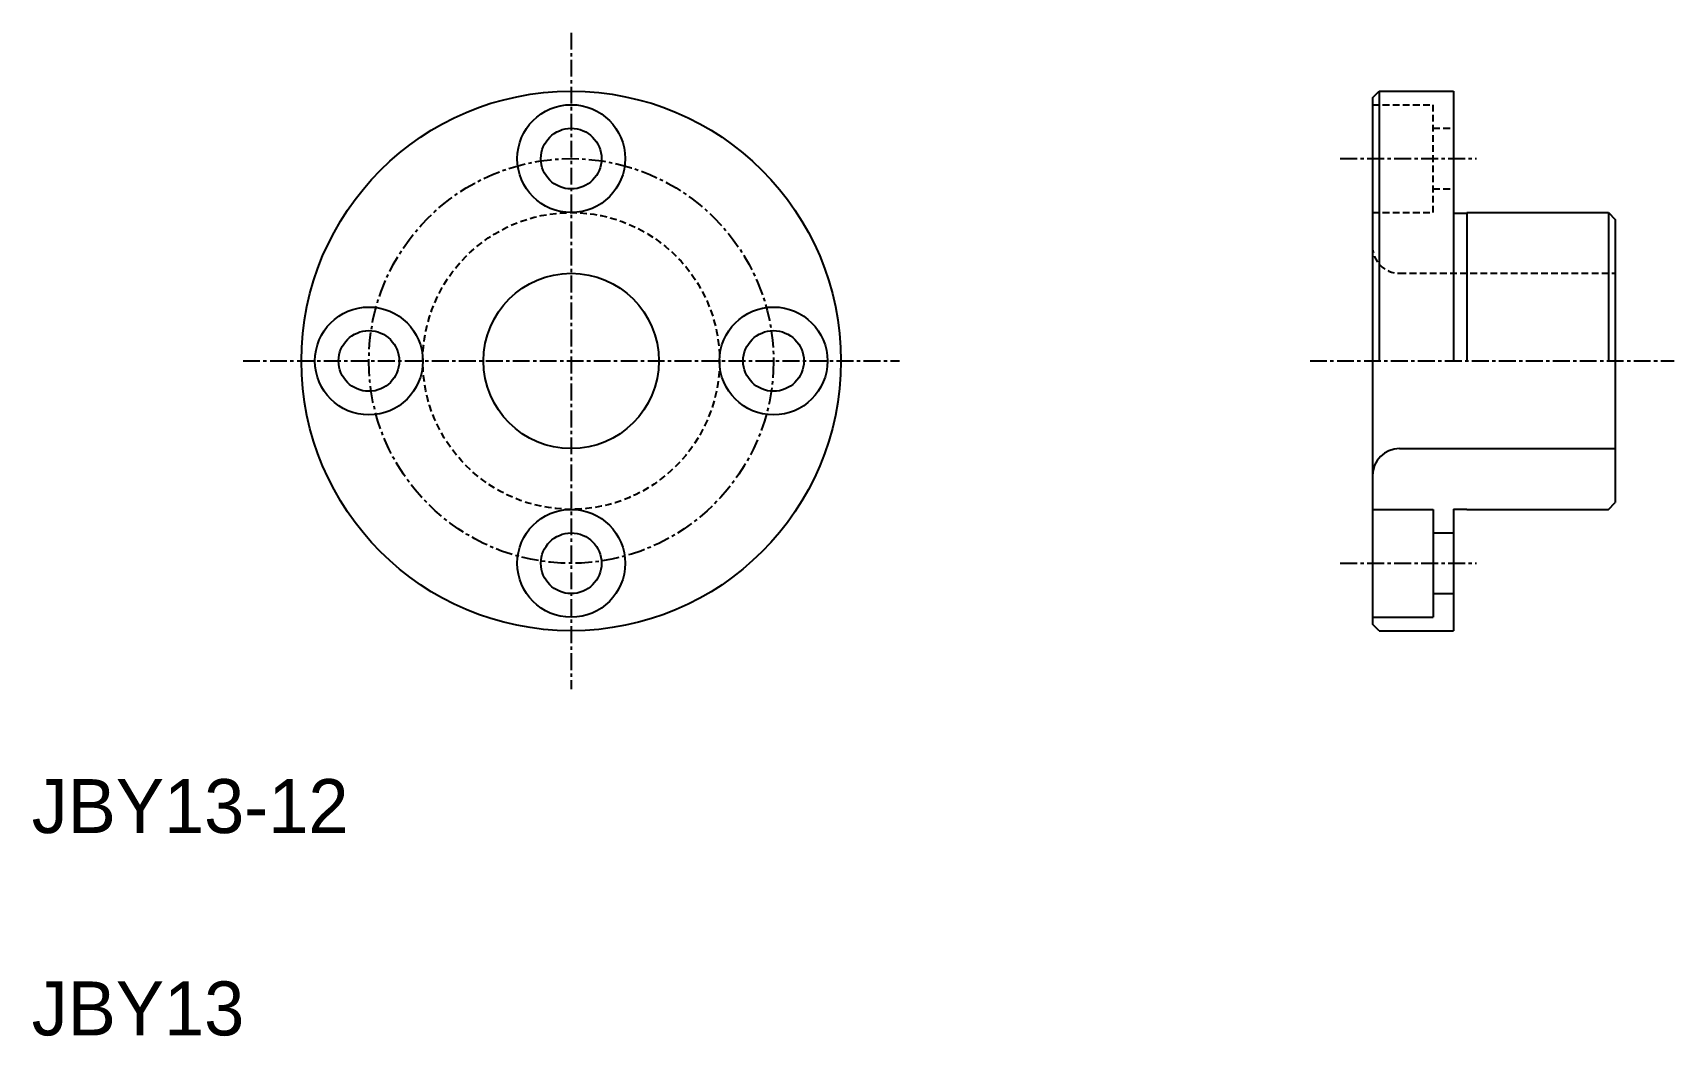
# Model space of a CAD drawing. Extents: x 10 to 132, y 10 to 84.
import ezdxf

# ---------------------------------------------------------------- set-up
doc = ezdxf.new("R2010")
doc.units = 0
doc.linetypes.add('CENTER', pattern=[2, 1.25, -0.25, 0.25, -0.25])
doc.linetypes.add('DASHED', pattern=[0.75, 0.5, -0.25])
doc.layers.get('0').update_dxf_attribs({"linetype": 'CONTINUOUS'})
doc.layers.add('CENTER', color=1, linetype='CENTER')

msp = doc.modelspace()

# ---------------------------------------------------------------- linework, layer by layer
at = {"color": 7, "linetype": 'CONTINUOUS'}
for p, q in [((109.41, 79.5), (109.91, 80)), ((109.41, 79.5), (109.41, 40.5)), ((109.91, 80), (109.91, 60)), ((109.91, 80), (115.41, 80)), ((111.28, 80), (111.28, 80)), ((112.66, 80), (112.66, 80)), ((115.41, 80), (115.41, 60)), ((115.41, 70.97), (116.41, 70.97)), ((116.41, 71), (116.41, 60)), ((116.41, 71), (126.91, 71)), ((126.91, 71), (126.91, 60)), ((126.91, 71), (127.41, 70.5)), ((127.41, 70.5), (127.41, 49.5)), ((111.41, 53.5), (127.41, 53.5)), ((109.41, 49), (113.91, 49)), ((113.91, 49), (113.91, 41)), ((115.41, 49.02), (115.41, 40)), ((115.41, 49.02), (116.41, 49.02)), ((116.41, 49.02), (116.41, 49)), ((116.41, 49), (126.91, 49)), ((126.91, 49), (127.41, 49.5)), ((113.91, 47.25), (115.41, 47.25)), ((113.91, 42.75), (115.41, 42.75)), ((109.41, 41), (113.91, 41)), ((109.91, 40), (109.41, 40.5)), ((109.91, 40), (115.41, 40))]:
    msp.add_line(p, q, dxfattribs=at)
at = {"color": 3, "linetype": 'DASHED'}
for p, q in [((109.41, 79), (113.91, 79)), ((113.91, 71), (113.91, 79)), ((113.91, 77.25), (115.41, 77.25)), ((113.91, 72.75), (115.41, 72.75)), ((109.41, 71), (113.91, 71)), ((111.41, 66.5), (127.41, 66.5))]:
    msp.add_line(p, q, dxfattribs=at)
at = {"color": 7, "linetype": 'CONTINUOUS'}
for centre, radius in [((50, 60), 20), ((50, 75), 4), ((50, 75), 2.25), ((50, 60), 6.5), ((35, 60), 4), ((65, 60), 4), ((35, 60), 2.25), ((65, 60), 2.25), ((50, 45), 4), ((50, 45), 2.25)]:
    msp.add_circle(centre, radius, dxfattribs=at)
at = {"color": 3, "linetype": 'DASHED'}
msp.add_circle((50, 60), 11, dxfattribs=at)
msp.add_arc((111.41, 68.5), 2, 180, 270, dxfattribs=at)
at = {"color": 7, "linetype": 'CONTINUOUS'}
msp.add_arc((111.41, 51.5), 2, 90, 180, dxfattribs=at)
at = {"layer": 'CENTER', "color": 1, "linetype": 'CENTER'}
for p, q in [((50, 84.33), (50, 35.67)), ((107.02, 75), (117.12, 75)), ((25.67, 60), (74.33, 60)), ((104.78, 60), (131.78, 60)), ((107.02, 45), (117.12, 45))]:
    msp.add_line(p, q, dxfattribs=at)
msp.add_circle((50, 60), 15, dxfattribs=at)

# ---------------------------------------------------------------- texts
at = {"color": 7, "linetype": 'CONTINUOUS'}
for s, p in [('JBY13-12', (10, 25)), ('JBY13', (10, 10))]:
    msp.add_text(s, height=4, dxfattribs=at).set_placement(p)

doc.saveas('drawing.dxf')
